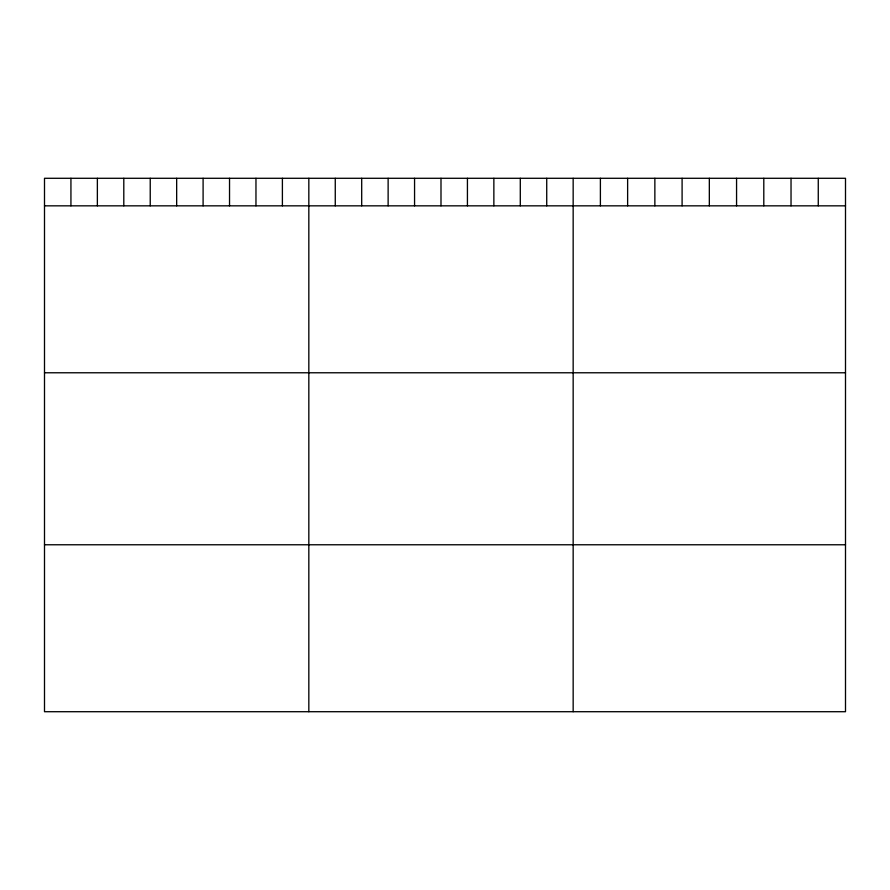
<?xml version="1.0" encoding="UTF-8"?>
<svg xmlns="http://www.w3.org/2000/svg" width="890" height="890" viewBox="0 0 890 890"><rect width="100%" height="100%" fill="white"/><g stroke="black" fill="none" stroke-linecap="round" stroke-linejoin="round"><path stroke-width="1.33" d="M845.5 205.835L845.5 711.711L44.5 711.711L44.5 178.289L845.5 178.289L845.5 205.835L44.5 205.835M44.5 372.776L845.5 372.776M44.5 544.769L845.5 544.769M818.266 178.289L818.266 205.835M791.032 178.289L791.032 205.835M763.798 178.289L763.798 205.835M736.564 178.289L736.564 205.835M709.33 178.289L709.33 205.835M682.096 178.289L682.096 205.835M654.862 178.289L654.862 205.835M627.628 178.289L627.628 205.835M600.394 178.289L600.394 205.835M573.16 178.289L573.16 711.711M546.727 178.289L546.727 205.835M520.294 178.289L520.294 205.835M493.861 178.289L493.861 205.835M467.428 178.289L467.428 205.835M440.995 178.289L440.995 205.835M414.562 178.289L414.562 205.835M388.129 178.289L388.129 205.835M361.696 178.289L361.696 205.835M335.263 178.289L335.263 205.835M308.83 178.289L308.83 711.711M282.397 178.289L282.397 205.835M255.964 178.289L255.964 205.835M229.531 178.289L229.531 205.835M203.098 178.289L203.098 205.835M176.665 178.289L176.665 205.835M150.232 178.289L150.232 205.835M123.799 178.289L123.799 205.835M97.366 178.289L97.366 205.835M70.933 178.289L70.933 205.835"/></g></svg>
